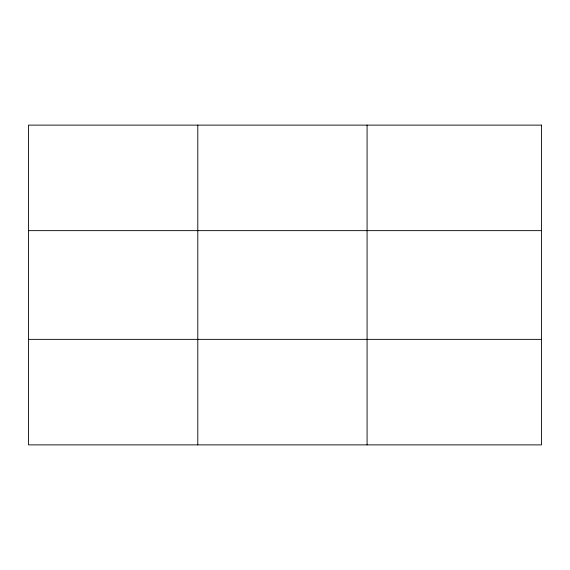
<?xml version="1.0" encoding="UTF-8"?>
<svg xmlns="http://www.w3.org/2000/svg" width="570" height="570" viewBox="0 0 570 570"><rect width="100%" height="100%" fill="white"/><g stroke="black" fill="none" stroke-linecap="round" stroke-linejoin="round"><path stroke-width="0.85" d="M197.79 444.878L197.79 125.122M367.08 444.878L367.08 125.122M28.5 230.643L541.5 230.643M28.5 339.357L541.5 339.357M541.5 125.122L541.5 444.878L28.5 444.878L28.5 125.122L541.5 125.122"/></g></svg>
